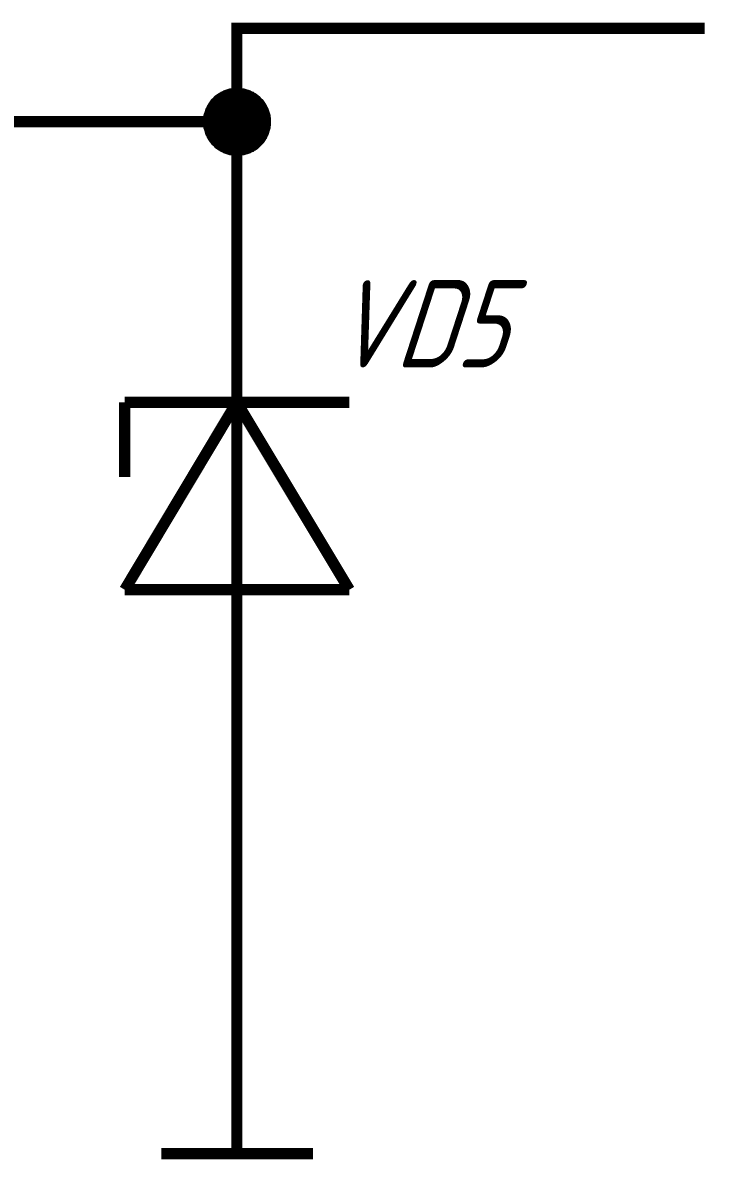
# Paper-space layout 'Layout1' of a CAD drawing. Header units: millimetres. Extents: x 0 to 420, y 0 to 297.
# Drawn here: x 204.38 to 222.76, y 72.42 to 102.79 of the extents above; entities that cross this region are included whole.
import ezdxf

# ---------------------------------------------------------------- set-up
doc = ezdxf.new("R2010")
doc.units = ezdxf.units.MM
doc.layers.add('Sheet', color=255, linetype='Continuous')
doc.styles.add('GOST', font='', dxfattribs={"oblique": 18})
doc.styles.get('GOST').set_extended_font_data('GOST type A')

psp = doc.layouts.get("Layout1")

# ---------------------------------------------------------------- linework, layer by layer
at = {"layer": 'Sheet'}
for points, const_width in [([(210.104, 97.646), (210.104, 100.15), (210.104, 102.643), (222.612, 102.643)], 0.3), ([(209.352, 100.15), (209.352, 100.184), (209.352, 100.229), (209.363, 100.262), (209.363, 100.307), (209.375, 100.341), (209.386, 100.375), (209.397, 100.408), (209.408, 100.442), (209.431, 100.476), (209.442, 100.509), (209.464, 100.543), (209.476, 100.566), (209.498, 100.599), (209.521, 100.633), (209.543, 100.655), (209.577, 100.678), (209.599, 100.712), (209.622, 100.734), (209.655, 100.756), (209.689, 100.779), (209.711, 100.79), (209.745, 100.813), (209.779, 100.824), (209.812, 100.846), (209.846, 100.858), (209.88, 100.869), (209.913, 100.88), (209.947, 100.891), (209.992, 100.891), (210.026, 100.902), (210.071, 100.902), (210.104, 100.902)], 0.3), ([(209.352, 100.15), (209.352, 100.184), (209.352, 100.229), (209.363, 100.262), (209.363, 100.307), (209.375, 100.341), (209.386, 100.375), (209.397, 100.408), (209.408, 100.442), (209.431, 100.476), (209.442, 100.509), (209.464, 100.543), (209.476, 100.566), (209.498, 100.599), (209.521, 100.633), (209.543, 100.655), (209.577, 100.678), (209.599, 100.712), (209.622, 100.734), (209.655, 100.756), (209.689, 100.779), (209.711, 100.79), (209.745, 100.813), (209.779, 100.824), (209.812, 100.846), (209.846, 100.858), (209.88, 100.869), (209.913, 100.88), (209.947, 100.891), (209.992, 100.891), (210.026, 100.902), (210.071, 100.902), (210.104, 100.902)], 0.3), ([(209.352, 100.15), (209.352, 100.184), (209.352, 100.229), (209.363, 100.262), (209.363, 100.307), (209.375, 100.341), (209.386, 100.375), (209.397, 100.408), (209.408, 100.442), (209.431, 100.476), (209.442, 100.509), (209.464, 100.543), (209.476, 100.566), (209.498, 100.599), (209.521, 100.633), (209.543, 100.655), (209.577, 100.678), (209.599, 100.712), (209.622, 100.734), (209.655, 100.756), (209.689, 100.779), (209.711, 100.79), (209.745, 100.813), (209.779, 100.824), (209.812, 100.846), (209.846, 100.858), (209.88, 100.869), (209.913, 100.88), (209.947, 100.891), (209.992, 100.891), (210.026, 100.902), (210.071, 100.902), (210.104, 100.902)], 0.3), ([(209.352, 100.15), (209.352, 100.184), (209.352, 100.229), (209.363, 100.262), (209.363, 100.307), (209.375, 100.341), (209.386, 100.375), (209.397, 100.408), (209.408, 100.442), (209.431, 100.476), (209.442, 100.509), (209.464, 100.543), (209.476, 100.566), (209.498, 100.599), (209.521, 100.633), (209.543, 100.655), (209.577, 100.678), (209.599, 100.712), (209.622, 100.734), (209.655, 100.756), (209.689, 100.779), (209.711, 100.79), (209.745, 100.813), (209.779, 100.824), (209.812, 100.846), (209.846, 100.858), (209.88, 100.869), (209.913, 100.88), (209.947, 100.891), (209.992, 100.891), (210.026, 100.902), (210.071, 100.902), (210.104, 100.902)], 0.3), ([(209.352, 100.15), (209.352, 100.184), (209.352, 100.229), (209.363, 100.262), (209.363, 100.307), (209.375, 100.341), (209.386, 100.375), (209.397, 100.408), (209.408, 100.442), (209.431, 100.476), (209.442, 100.509), (209.464, 100.543), (209.476, 100.566), (209.498, 100.599), (209.521, 100.633), (209.543, 100.655), (209.577, 100.678), (209.599, 100.712), (209.622, 100.734), (209.655, 100.756), (209.689, 100.779), (209.711, 100.79), (209.745, 100.813), (209.779, 100.824), (209.812, 100.846), (209.846, 100.858), (209.88, 100.869), (209.913, 100.88), (209.947, 100.891), (209.992, 100.891), (210.026, 100.902), (210.071, 100.902), (210.104, 100.902)], 0.0991), ([(209.352, 100.15), (209.352, 100.184), (209.352, 100.229), (209.363, 100.262), (209.363, 100.307), (209.375, 100.341), (209.386, 100.375), (209.397, 100.408), (209.408, 100.442), (209.431, 100.476), (209.442, 100.509), (209.464, 100.543), (209.476, 100.566), (209.498, 100.599), (209.521, 100.633), (209.543, 100.655), (209.577, 100.678), (209.599, 100.712), (209.622, 100.734), (209.655, 100.756), (209.689, 100.779), (209.711, 100.79), (209.745, 100.813), (209.779, 100.824), (209.812, 100.846), (209.846, 100.858), (209.88, 100.869), (209.913, 100.88), (209.947, 100.891), (209.992, 100.891), (210.026, 100.902), (210.071, 100.902), (210.104, 100.902)], 0.0991), ([(209.352, 100.15), (209.352, 100.184), (209.352, 100.229), (209.363, 100.262), (209.363, 100.307), (209.375, 100.341), (209.386, 100.375), (209.397, 100.408), (209.408, 100.442), (209.431, 100.476), (209.442, 100.509), (209.464, 100.543), (209.476, 100.566), (209.498, 100.599), (209.521, 100.633), (209.543, 100.655), (209.577, 100.678), (209.599, 100.712), (209.622, 100.734), (209.655, 100.756), (209.689, 100.779), (209.711, 100.79), (209.745, 100.813), (209.779, 100.824), (209.812, 100.846), (209.846, 100.858), (209.88, 100.869), (209.913, 100.88), (209.947, 100.891), (209.992, 100.891), (210.026, 100.902), (210.071, 100.902), (210.104, 100.902)], 0.0991), ([(209.352, 100.15), (209.352, 100.184), (209.352, 100.229), (209.363, 100.262), (209.363, 100.307), (209.375, 100.341), (209.386, 100.375), (209.397, 100.408), (209.408, 100.442), (209.431, 100.476), (209.442, 100.509), (209.464, 100.543), (209.476, 100.566), (209.498, 100.599), (209.521, 100.633), (209.543, 100.655), (209.577, 100.678), (209.599, 100.712), (209.622, 100.734), (209.655, 100.756), (209.689, 100.779), (209.711, 100.79), (209.745, 100.813), (209.779, 100.824), (209.812, 100.846), (209.846, 100.858), (209.88, 100.869), (209.913, 100.88), (209.947, 100.891), (209.992, 100.891), (210.026, 100.902), (210.071, 100.902), (210.104, 100.902)], 0.0991), ([(210.104, 100.902), (210.104, 100.902)], 0.3), ([(210.104, 100.902), (210.149, 100.902), (210.183, 100.902), (210.217, 100.891), (210.262, 100.891), (210.295, 100.88), (210.329, 100.869), (210.374, 100.858), (210.407, 100.846), (210.441, 100.824), (210.475, 100.813), (210.497, 100.79), (210.531, 100.779), (210.565, 100.756), (210.587, 100.734), (210.621, 100.712), (210.643, 100.678), (210.666, 100.655), (210.699, 100.633), (210.722, 100.599), (210.744, 100.566), (210.756, 100.543), (210.778, 100.509), (210.789, 100.476), (210.812, 100.442), (210.823, 100.408), (210.834, 100.375), (210.845, 100.341), (210.857, 100.307), (210.857, 100.262), (210.868, 100.229), (210.868, 100.184), (210.868, 100.15)], 0.3), ([(210.104, 100.902), (210.104, 100.902)], 0.3), ([(210.104, 100.902), (210.149, 100.902), (210.183, 100.902), (210.217, 100.891), (210.262, 100.891), (210.295, 100.88), (210.329, 100.869), (210.374, 100.858), (210.407, 100.846), (210.441, 100.824), (210.475, 100.813), (210.497, 100.79), (210.531, 100.779), (210.565, 100.756), (210.587, 100.734), (210.621, 100.712), (210.643, 100.678), (210.666, 100.655), (210.699, 100.633), (210.722, 100.599), (210.744, 100.566), (210.756, 100.543), (210.778, 100.509), (210.789, 100.476), (210.812, 100.442), (210.823, 100.408), (210.834, 100.375), (210.845, 100.341), (210.857, 100.307), (210.857, 100.262), (210.868, 100.229), (210.868, 100.184), (210.868, 100.15)], 0.3), ([(210.104, 100.902), (210.104, 100.902)], 0.3), ([(210.104, 100.902), (210.149, 100.902), (210.183, 100.902), (210.217, 100.891), (210.262, 100.891), (210.295, 100.88), (210.329, 100.869), (210.374, 100.858), (210.407, 100.846), (210.441, 100.824), (210.475, 100.813), (210.497, 100.79), (210.531, 100.779), (210.565, 100.756), (210.587, 100.734), (210.621, 100.712), (210.643, 100.678), (210.666, 100.655), (210.699, 100.633), (210.722, 100.599), (210.744, 100.566), (210.756, 100.543), (210.778, 100.509), (210.789, 100.476), (210.812, 100.442), (210.823, 100.408), (210.834, 100.375), (210.845, 100.341), (210.857, 100.307), (210.857, 100.262), (210.868, 100.229), (210.868, 100.184), (210.868, 100.15)], 0.3), ([(210.104, 100.902), (210.104, 100.902)], 0.3), ([(210.104, 100.902), (210.149, 100.902), (210.183, 100.902), (210.217, 100.891), (210.262, 100.891), (210.295, 100.88), (210.329, 100.869), (210.374, 100.858), (210.407, 100.846), (210.441, 100.824), (210.475, 100.813), (210.497, 100.79), (210.531, 100.779), (210.565, 100.756), (210.587, 100.734), (210.621, 100.712), (210.643, 100.678), (210.666, 100.655), (210.699, 100.633), (210.722, 100.599), (210.744, 100.566), (210.756, 100.543), (210.778, 100.509), (210.789, 100.476), (210.812, 100.442), (210.823, 100.408), (210.834, 100.375), (210.845, 100.341), (210.857, 100.307), (210.857, 100.262), (210.868, 100.229), (210.868, 100.184), (210.868, 100.15)], 0.3), ([(210.104, 100.902), (210.104, 100.902)], 0.0991), ([(210.104, 100.902), (210.149, 100.902), (210.183, 100.902), (210.217, 100.891), (210.262, 100.891), (210.295, 100.88), (210.329, 100.869), (210.374, 100.858), (210.407, 100.846), (210.441, 100.824), (210.475, 100.813), (210.497, 100.79), (210.531, 100.779), (210.565, 100.756), (210.587, 100.734), (210.621, 100.712), (210.643, 100.678), (210.666, 100.655), (210.699, 100.633), (210.722, 100.599), (210.744, 100.566), (210.756, 100.543), (210.778, 100.509), (210.789, 100.476), (210.812, 100.442), (210.823, 100.408), (210.834, 100.375), (210.845, 100.341), (210.857, 100.307), (210.857, 100.262), (210.868, 100.229), (210.868, 100.184), (210.868, 100.15)], 0.0991), ([(210.104, 100.902), (210.104, 100.902)], 0.0991), ([(210.104, 100.902), (210.149, 100.902), (210.183, 100.902), (210.217, 100.891), (210.262, 100.891), (210.295, 100.88), (210.329, 100.869), (210.374, 100.858), (210.407, 100.846), (210.441, 100.824), (210.475, 100.813), (210.497, 100.79), (210.531, 100.779), (210.565, 100.756), (210.587, 100.734), (210.621, 100.712), (210.643, 100.678), (210.666, 100.655), (210.699, 100.633), (210.722, 100.599), (210.744, 100.566), (210.756, 100.543), (210.778, 100.509), (210.789, 100.476), (210.812, 100.442), (210.823, 100.408), (210.834, 100.375), (210.845, 100.341), (210.857, 100.307), (210.857, 100.262), (210.868, 100.229), (210.868, 100.184), (210.868, 100.15)], 0.0991), ([(210.104, 100.902), (210.104, 100.902)], 0.0991), ([(210.104, 100.902), (210.149, 100.902), (210.183, 100.902), (210.217, 100.891), (210.262, 100.891), (210.295, 100.88), (210.329, 100.869), (210.374, 100.858), (210.407, 100.846), (210.441, 100.824), (210.475, 100.813), (210.497, 100.79), (210.531, 100.779), (210.565, 100.756), (210.587, 100.734), (210.621, 100.712), (210.643, 100.678), (210.666, 100.655), (210.699, 100.633), (210.722, 100.599), (210.744, 100.566), (210.756, 100.543), (210.778, 100.509), (210.789, 100.476), (210.812, 100.442), (210.823, 100.408), (210.834, 100.375), (210.845, 100.341), (210.857, 100.307), (210.857, 100.262), (210.868, 100.229), (210.868, 100.184), (210.868, 100.15)], 0.0991), ([(210.104, 100.902), (210.104, 100.902)], 0.0991), ([(210.104, 100.902), (210.149, 100.902), (210.183, 100.902), (210.217, 100.891), (210.262, 100.891), (210.295, 100.88), (210.329, 100.869), (210.374, 100.858), (210.407, 100.846), (210.441, 100.824), (210.475, 100.813), (210.497, 100.79), (210.531, 100.779), (210.565, 100.756), (210.587, 100.734), (210.621, 100.712), (210.643, 100.678), (210.666, 100.655), (210.699, 100.633), (210.722, 100.599), (210.744, 100.566), (210.756, 100.543), (210.778, 100.509), (210.789, 100.476), (210.812, 100.442), (210.823, 100.408), (210.834, 100.375), (210.845, 100.341), (210.857, 100.307), (210.857, 100.262), (210.868, 100.229), (210.868, 100.184), (210.868, 100.15)], 0.0991), ([(195.116, 97.646), (195.116, 100.15), (210.104, 100.15)], 0.3), ([(210.104, 99.386), (210.071, 99.386), (210.026, 99.386), (209.992, 99.398), (209.947, 99.398), (209.913, 99.409), (209.88, 99.42), (209.846, 99.431), (209.812, 99.443), (209.779, 99.465), (209.745, 99.476), (209.711, 99.499), (209.689, 99.51), (209.655, 99.532), (209.622, 99.555), (209.599, 99.589), (209.577, 99.611), (209.543, 99.634), (209.521, 99.667), (209.498, 99.69), (209.476, 99.723), (209.464, 99.757), (209.442, 99.78), (209.431, 99.813), (209.408, 99.847), (209.397, 99.881), (209.386, 99.926), (209.375, 99.959), (209.363, 99.993), (209.363, 100.038), (209.352, 100.071), (209.352, 100.105), (209.352, 100.15)], 0.3), ([(209.352, 100.15), (209.352, 100.15)], 0.3), ([(210.104, 99.386), (210.071, 99.386), (210.026, 99.386), (209.992, 99.398), (209.947, 99.398), (209.913, 99.409), (209.88, 99.42), (209.846, 99.431), (209.812, 99.443), (209.779, 99.465), (209.745, 99.476), (209.711, 99.499), (209.689, 99.51), (209.655, 99.532), (209.622, 99.555), (209.599, 99.589), (209.577, 99.611), (209.543, 99.634), (209.521, 99.667), (209.498, 99.69), (209.476, 99.723), (209.464, 99.757), (209.442, 99.78), (209.431, 99.813), (209.408, 99.847), (209.397, 99.881), (209.386, 99.926), (209.375, 99.959), (209.363, 99.993), (209.363, 100.038), (209.352, 100.071), (209.352, 100.105), (209.352, 100.15)], 0.3), ([(209.352, 100.15), (209.352, 100.15)], 0.3), ([(210.104, 99.386), (210.071, 99.386), (210.026, 99.386), (209.992, 99.398), (209.947, 99.398), (209.913, 99.409), (209.88, 99.42), (209.846, 99.431), (209.812, 99.443), (209.779, 99.465), (209.745, 99.476), (209.711, 99.499), (209.689, 99.51), (209.655, 99.532), (209.622, 99.555), (209.599, 99.589), (209.577, 99.611), (209.543, 99.634), (209.521, 99.667), (209.498, 99.69), (209.476, 99.723), (209.464, 99.757), (209.442, 99.78), (209.431, 99.813), (209.408, 99.847), (209.397, 99.881), (209.386, 99.926), (209.375, 99.959), (209.363, 99.993), (209.363, 100.038), (209.352, 100.071), (209.352, 100.105), (209.352, 100.15)], 0.3), ([(209.352, 100.15), (209.352, 100.15)], 0.3), ([(210.104, 99.386), (210.071, 99.386), (210.026, 99.386), (209.992, 99.398), (209.947, 99.398), (209.913, 99.409), (209.88, 99.42), (209.846, 99.431), (209.812, 99.443), (209.779, 99.465), (209.745, 99.476), (209.711, 99.499), (209.689, 99.51), (209.655, 99.532), (209.622, 99.555), (209.599, 99.589), (209.577, 99.611), (209.543, 99.634), (209.521, 99.667), (209.498, 99.69), (209.476, 99.723), (209.464, 99.757), (209.442, 99.78), (209.431, 99.813), (209.408, 99.847), (209.397, 99.881), (209.386, 99.926), (209.375, 99.959), (209.363, 99.993), (209.363, 100.038), (209.352, 100.071), (209.352, 100.105), (209.352, 100.15)], 0.3), ([(209.352, 100.15), (209.352, 100.15)], 0.3), ([(210.868, 100.15), (210.868, 100.105), (210.868, 100.071), (210.857, 100.038), (210.857, 99.993), (210.845, 99.959), (210.834, 99.926), (210.823, 99.881), (210.812, 99.847), (210.789, 99.813), (210.778, 99.78), (210.756, 99.757), (210.744, 99.723), (210.722, 99.69), (210.699, 99.667), (210.666, 99.634), (210.643, 99.611), (210.621, 99.589), (210.587, 99.555), (210.565, 99.532), (210.531, 99.51), (210.497, 99.499), (210.475, 99.476), (210.441, 99.465), (210.407, 99.443), (210.374, 99.431), (210.329, 99.42), (210.295, 99.409), (210.262, 99.398), (210.217, 99.398), (210.183, 99.386), (210.149, 99.386), (210.104, 99.386)], 0.3), ([(210.868, 100.15), (210.868, 100.105), (210.868, 100.071), (210.857, 100.038), (210.857, 99.993), (210.845, 99.959), (210.834, 99.926), (210.823, 99.881), (210.812, 99.847), (210.789, 99.813), (210.778, 99.78), (210.756, 99.757), (210.744, 99.723), (210.722, 99.69), (210.699, 99.667), (210.666, 99.634), (210.643, 99.611), (210.621, 99.589), (210.587, 99.555), (210.565, 99.532), (210.531, 99.51), (210.497, 99.499), (210.475, 99.476), (210.441, 99.465), (210.407, 99.443), (210.374, 99.431), (210.329, 99.42), (210.295, 99.409), (210.262, 99.398), (210.217, 99.398), (210.183, 99.386), (210.149, 99.386), (210.104, 99.386)], 0.3), ([(210.868, 100.15), (210.868, 100.105), (210.868, 100.071), (210.857, 100.038), (210.857, 99.993), (210.845, 99.959), (210.834, 99.926), (210.823, 99.881), (210.812, 99.847), (210.789, 99.813), (210.778, 99.78), (210.756, 99.757), (210.744, 99.723), (210.722, 99.69), (210.699, 99.667), (210.666, 99.634), (210.643, 99.611), (210.621, 99.589), (210.587, 99.555), (210.565, 99.532), (210.531, 99.51), (210.497, 99.499), (210.475, 99.476), (210.441, 99.465), (210.407, 99.443), (210.374, 99.431), (210.329, 99.42), (210.295, 99.409), (210.262, 99.398), (210.217, 99.398), (210.183, 99.386), (210.149, 99.386), (210.104, 99.386)], 0.3), ([(210.868, 100.15), (210.868, 100.105), (210.868, 100.071), (210.857, 100.038), (210.857, 99.993), (210.845, 99.959), (210.834, 99.926), (210.823, 99.881), (210.812, 99.847), (210.789, 99.813), (210.778, 99.78), (210.756, 99.757), (210.744, 99.723), (210.722, 99.69), (210.699, 99.667), (210.666, 99.634), (210.643, 99.611), (210.621, 99.589), (210.587, 99.555), (210.565, 99.532), (210.531, 99.51), (210.497, 99.499), (210.475, 99.476), (210.441, 99.465), (210.407, 99.443), (210.374, 99.431), (210.329, 99.42), (210.295, 99.409), (210.262, 99.398), (210.217, 99.398), (210.183, 99.386), (210.149, 99.386), (210.104, 99.386)], 0.3), ([(210.868, 100.15), (210.868, 100.15), (210.868, 100.15), (210.868, 100.15), (210.868, 100.15), (210.868, 100.15), (210.868, 100.15), (210.868, 100.15), (210.868, 100.15), (210.868, 100.15), (210.868, 100.15), (210.868, 100.15), (210.868, 100.15), (210.868, 100.15), (210.868, 100.15), (210.868, 100.15), (210.868, 100.15), (210.868, 100.15), (210.868, 100.15), (210.868, 100.15), (210.868, 100.15), (210.868, 100.15), (210.868, 100.15), (210.868, 100.15), (210.868, 100.15), (210.868, 100.15), (210.868, 100.15), (210.868, 100.15), (210.868, 100.15), (210.868, 100.15), (210.868, 100.15), (210.868, 100.15), (210.868, 100.15)], 0.3), ([(210.868, 100.15), (210.868, 100.15)], 0.3), ([(210.868, 100.15), (210.868, 100.15), (210.868, 100.15), (210.868, 100.15), (210.868, 100.15), (210.868, 100.15), (210.868, 100.15), (210.868, 100.15), (210.868, 100.15), (210.868, 100.15), (210.868, 100.15), (210.868, 100.15), (210.868, 100.15), (210.868, 100.15), (210.868, 100.15), (210.868, 100.15), (210.868, 100.15), (210.868, 100.15), (210.868, 100.15), (210.868, 100.15), (210.868, 100.15), (210.868, 100.15), (210.868, 100.15), (210.868, 100.15), (210.868, 100.15), (210.868, 100.15), (210.868, 100.15), (210.868, 100.15), (210.868, 100.15), (210.868, 100.15), (210.868, 100.15), (210.868, 100.15), (210.868, 100.15)], 0.3), ([(210.868, 100.15), (210.868, 100.15)], 0.3), ([(210.868, 100.15), (210.868, 100.15), (210.868, 100.15), (210.868, 100.15), (210.868, 100.15), (210.868, 100.15), (210.868, 100.15), (210.868, 100.15), (210.868, 100.15), (210.868, 100.15), (210.868, 100.15), (210.868, 100.15), (210.868, 100.15), (210.868, 100.15), (210.868, 100.15), (210.868, 100.15), (210.868, 100.15), (210.868, 100.15), (210.868, 100.15), (210.868, 100.15), (210.868, 100.15), (210.868, 100.15), (210.868, 100.15), (210.868, 100.15), (210.868, 100.15), (210.868, 100.15), (210.868, 100.15), (210.868, 100.15), (210.868, 100.15), (210.868, 100.15), (210.868, 100.15), (210.868, 100.15), (210.868, 100.15)], 0.3), ([(210.868, 100.15), (210.868, 100.15)], 0.3), ([(210.868, 100.15), (210.868, 100.15), (210.868, 100.15), (210.868, 100.15), (210.868, 100.15), (210.868, 100.15), (210.868, 100.15), (210.868, 100.15), (210.868, 100.15), (210.868, 100.15), (210.868, 100.15), (210.868, 100.15), (210.868, 100.15), (210.868, 100.15), (210.868, 100.15), (210.868, 100.15), (210.868, 100.15), (210.868, 100.15), (210.868, 100.15), (210.868, 100.15), (210.868, 100.15), (210.868, 100.15), (210.868, 100.15), (210.868, 100.15), (210.868, 100.15), (210.868, 100.15), (210.868, 100.15), (210.868, 100.15), (210.868, 100.15), (210.868, 100.15), (210.868, 100.15), (210.868, 100.15), (210.868, 100.15)], 0.3), ([(210.868, 100.15), (210.868, 100.15)], 0.3), ([(210.104, 99.386), (210.071, 99.386), (210.026, 99.386), (209.992, 99.398), (209.947, 99.398), (209.913, 99.409), (209.88, 99.42), (209.846, 99.431), (209.812, 99.443), (209.779, 99.465), (209.745, 99.476), (209.711, 99.499), (209.689, 99.51), (209.655, 99.532), (209.622, 99.555), (209.599, 99.589), (209.577, 99.611), (209.543, 99.634), (209.521, 99.667), (209.498, 99.69), (209.476, 99.723), (209.464, 99.757), (209.442, 99.78), (209.431, 99.813), (209.408, 99.847), (209.397, 99.881), (209.386, 99.926), (209.375, 99.959), (209.363, 99.993), (209.363, 100.038), (209.352, 100.071), (209.352, 100.105), (209.352, 100.15)], 0.0991), ([(209.352, 100.15), (209.352, 100.15)], 0.0991), ([(210.104, 99.386), (210.071, 99.386), (210.026, 99.386), (209.992, 99.398), (209.947, 99.398), (209.913, 99.409), (209.88, 99.42), (209.846, 99.431), (209.812, 99.443), (209.779, 99.465), (209.745, 99.476), (209.711, 99.499), (209.689, 99.51), (209.655, 99.532), (209.622, 99.555), (209.599, 99.589), (209.577, 99.611), (209.543, 99.634), (209.521, 99.667), (209.498, 99.69), (209.476, 99.723), (209.464, 99.757), (209.442, 99.78), (209.431, 99.813), (209.408, 99.847), (209.397, 99.881), (209.386, 99.926), (209.375, 99.959), (209.363, 99.993), (209.363, 100.038), (209.352, 100.071), (209.352, 100.105), (209.352, 100.15)], 0.0991), ([(209.352, 100.15), (209.352, 100.15)], 0.0991), ([(210.104, 99.386), (210.071, 99.386), (210.026, 99.386), (209.992, 99.398), (209.947, 99.398), (209.913, 99.409), (209.88, 99.42), (209.846, 99.431), (209.812, 99.443), (209.779, 99.465), (209.745, 99.476), (209.711, 99.499), (209.689, 99.51), (209.655, 99.532), (209.622, 99.555), (209.599, 99.589), (209.577, 99.611), (209.543, 99.634), (209.521, 99.667), (209.498, 99.69), (209.476, 99.723), (209.464, 99.757), (209.442, 99.78), (209.431, 99.813), (209.408, 99.847), (209.397, 99.881), (209.386, 99.926), (209.375, 99.959), (209.363, 99.993), (209.363, 100.038), (209.352, 100.071), (209.352, 100.105), (209.352, 100.15)], 0.0991), ([(209.352, 100.15), (209.352, 100.15)], 0.0991), ([(210.104, 99.386), (210.071, 99.386), (210.026, 99.386), (209.992, 99.398), (209.947, 99.398), (209.913, 99.409), (209.88, 99.42), (209.846, 99.431), (209.812, 99.443), (209.779, 99.465), (209.745, 99.476), (209.711, 99.499), (209.689, 99.51), (209.655, 99.532), (209.622, 99.555), (209.599, 99.589), (209.577, 99.611), (209.543, 99.634), (209.521, 99.667), (209.498, 99.69), (209.476, 99.723), (209.464, 99.757), (209.442, 99.78), (209.431, 99.813), (209.408, 99.847), (209.397, 99.881), (209.386, 99.926), (209.375, 99.959), (209.363, 99.993), (209.363, 100.038), (209.352, 100.071), (209.352, 100.105), (209.352, 100.15)], 0.0991), ([(209.352, 100.15), (209.352, 100.15)], 0.0991), ([(210.868, 100.15), (210.868, 100.105), (210.868, 100.071), (210.857, 100.038), (210.857, 99.993), (210.845, 99.959), (210.834, 99.926), (210.823, 99.881), (210.812, 99.847), (210.789, 99.813), (210.778, 99.78), (210.756, 99.757), (210.744, 99.723), (210.722, 99.69), (210.699, 99.667), (210.666, 99.634), (210.643, 99.611), (210.621, 99.589), (210.587, 99.555), (210.565, 99.532), (210.531, 99.51), (210.497, 99.499), (210.475, 99.476), (210.441, 99.465), (210.407, 99.443), (210.374, 99.431), (210.329, 99.42), (210.295, 99.409), (210.262, 99.398), (210.217, 99.398), (210.183, 99.386), (210.149, 99.386), (210.104, 99.386)], 0.0991), ([(210.868, 100.15), (210.868, 100.105), (210.868, 100.071), (210.857, 100.038), (210.857, 99.993), (210.845, 99.959), (210.834, 99.926), (210.823, 99.881), (210.812, 99.847), (210.789, 99.813), (210.778, 99.78), (210.756, 99.757), (210.744, 99.723), (210.722, 99.69), (210.699, 99.667), (210.666, 99.634), (210.643, 99.611), (210.621, 99.589), (210.587, 99.555), (210.565, 99.532), (210.531, 99.51), (210.497, 99.499), (210.475, 99.476), (210.441, 99.465), (210.407, 99.443), (210.374, 99.431), (210.329, 99.42), (210.295, 99.409), (210.262, 99.398), (210.217, 99.398), (210.183, 99.386), (210.149, 99.386), (210.104, 99.386)], 0.0991), ([(210.868, 100.15), (210.868, 100.105), (210.868, 100.071), (210.857, 100.038), (210.857, 99.993), (210.845, 99.959), (210.834, 99.926), (210.823, 99.881), (210.812, 99.847), (210.789, 99.813), (210.778, 99.78), (210.756, 99.757), (210.744, 99.723), (210.722, 99.69), (210.699, 99.667), (210.666, 99.634), (210.643, 99.611), (210.621, 99.589), (210.587, 99.555), (210.565, 99.532), (210.531, 99.51), (210.497, 99.499), (210.475, 99.476), (210.441, 99.465), (210.407, 99.443), (210.374, 99.431), (210.329, 99.42), (210.295, 99.409), (210.262, 99.398), (210.217, 99.398), (210.183, 99.386), (210.149, 99.386), (210.104, 99.386)], 0.0991), ([(210.868, 100.15), (210.868, 100.105), (210.868, 100.071), (210.857, 100.038), (210.857, 99.993), (210.845, 99.959), (210.834, 99.926), (210.823, 99.881), (210.812, 99.847), (210.789, 99.813), (210.778, 99.78), (210.756, 99.757), (210.744, 99.723), (210.722, 99.69), (210.699, 99.667), (210.666, 99.634), (210.643, 99.611), (210.621, 99.589), (210.587, 99.555), (210.565, 99.532), (210.531, 99.51), (210.497, 99.499), (210.475, 99.476), (210.441, 99.465), (210.407, 99.443), (210.374, 99.431), (210.329, 99.42), (210.295, 99.409), (210.262, 99.398), (210.217, 99.398), (210.183, 99.386), (210.149, 99.386), (210.104, 99.386)], 0.0991), ([(210.868, 100.15), (210.868, 100.15), (210.868, 100.15), (210.868, 100.15), (210.868, 100.15), (210.868, 100.15), (210.868, 100.15), (210.868, 100.15), (210.868, 100.15), (210.868, 100.15), (210.868, 100.15), (210.868, 100.15), (210.868, 100.15), (210.868, 100.15), (210.868, 100.15), (210.868, 100.15), (210.868, 100.15), (210.868, 100.15), (210.868, 100.15), (210.868, 100.15), (210.868, 100.15), (210.868, 100.15), (210.868, 100.15), (210.868, 100.15), (210.868, 100.15), (210.868, 100.15), (210.868, 100.15), (210.868, 100.15), (210.868, 100.15), (210.868, 100.15), (210.868, 100.15), (210.868, 100.15), (210.868, 100.15)], 0.0991), ([(210.868, 100.15), (210.868, 100.15)], 0.0991), ([(210.868, 100.15), (210.868, 100.15), (210.868, 100.15), (210.868, 100.15), (210.868, 100.15), (210.868, 100.15), (210.868, 100.15), (210.868, 100.15), (210.868, 100.15), (210.868, 100.15), (210.868, 100.15), (210.868, 100.15), (210.868, 100.15), (210.868, 100.15), (210.868, 100.15), (210.868, 100.15), (210.868, 100.15), (210.868, 100.15), (210.868, 100.15), (210.868, 100.15), (210.868, 100.15), (210.868, 100.15), (210.868, 100.15), (210.868, 100.15), (210.868, 100.15), (210.868, 100.15), (210.868, 100.15), (210.868, 100.15), (210.868, 100.15), (210.868, 100.15), (210.868, 100.15), (210.868, 100.15), (210.868, 100.15)], 0.0991), ([(210.868, 100.15), (210.868, 100.15)], 0.0991), ([(210.868, 100.15), (210.868, 100.15), (210.868, 100.15), (210.868, 100.15), (210.868, 100.15), (210.868, 100.15), (210.868, 100.15), (210.868, 100.15), (210.868, 100.15), (210.868, 100.15), (210.868, 100.15), (210.868, 100.15), (210.868, 100.15), (210.868, 100.15), (210.868, 100.15), (210.868, 100.15), (210.868, 100.15), (210.868, 100.15), (210.868, 100.15), (210.868, 100.15), (210.868, 100.15), (210.868, 100.15), (210.868, 100.15), (210.868, 100.15), (210.868, 100.15), (210.868, 100.15), (210.868, 100.15), (210.868, 100.15), (210.868, 100.15), (210.868, 100.15), (210.868, 100.15), (210.868, 100.15), (210.868, 100.15)], 0.0991), ([(210.868, 100.15), (210.868, 100.15)], 0.0991), ([(210.868, 100.15), (210.868, 100.15), (210.868, 100.15), (210.868, 100.15), (210.868, 100.15), (210.868, 100.15), (210.868, 100.15), (210.868, 100.15), (210.868, 100.15), (210.868, 100.15), (210.868, 100.15), (210.868, 100.15), (210.868, 100.15), (210.868, 100.15), (210.868, 100.15), (210.868, 100.15), (210.868, 100.15), (210.868, 100.15), (210.868, 100.15), (210.868, 100.15), (210.868, 100.15), (210.868, 100.15), (210.868, 100.15), (210.868, 100.15), (210.868, 100.15), (210.868, 100.15), (210.868, 100.15), (210.868, 100.15), (210.868, 100.15), (210.868, 100.15), (210.868, 100.15), (210.868, 100.15), (210.868, 100.15)], 0.0991), ([(210.868, 100.15), (210.868, 100.15)], 0.0991), ([(210.104, 92.649), (210.104, 97.646)], 0.3), ([(210.104, 92.649), (207.107, 87.64)], 0.3), ([(207.107, 92.649), (213.113, 92.649)], 0.3), ([(207.107, 92.649), (207.107, 90.65)], 0.3), ([(213.113, 87.64), (210.104, 92.649)], 0.3), ([(210.104, 87.64), (210.104, 92.649)], 0.3), ([(207.107, 87.64), (213.113, 87.64)], 0.3), ([(210.104, 87.64), (210.104, 82.643)], 0.3), ([(210.104, 77.646), (210.104, 82.643)], 0.3), ([(210.104, 77.646), (210.104, 72.57)], 0.3), ([(208.083, 72.57), (212.137, 72.57)], 0.3)]:
    psp.add_lwpolyline(points, dxfattribs=dict(at, const_width=const_width))
at = {"layer": 'Sheet', "const_width": 0.762}
psp.add_lwpolyline([(209.723, 100.151, 1), (210.485, 100.151, 1)], format="xyb", close=True, dxfattribs=at)

# ---------------------------------------------------------------- texts
at = {"layer": 'Sheet', "style": 'GOST', "oblique": 18}
psp.add_text('VD5', height=2.3358, dxfattribs=at).set_placement((212.619, 93.581))

doc.saveas('drawing.dxf')
